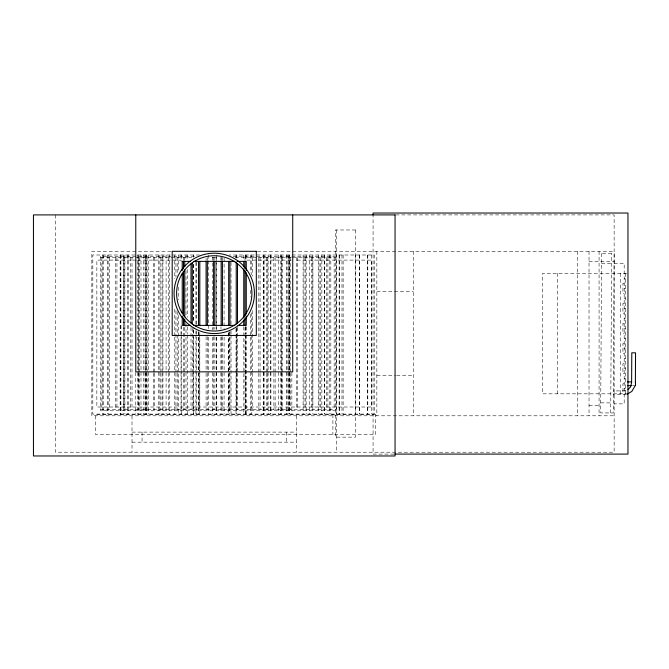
<?xml version="1.0" encoding="UTF-8"?>
<svg xmlns="http://www.w3.org/2000/svg" width="669" height="669" viewBox="0 0 669 669"><rect width="100%" height="100%" fill="white"/><g stroke="black" fill="none" stroke-linecap="round" stroke-linejoin="round"><path stroke-width="0.5" stroke-dasharray="3.35 2.51" d="M610.722 412.957L611.633 253.501M625.515 390.771L613.356 390.997M626.477 394.451L613.339 394.769M395.872 214.908L614.142 214.908L614.142 452.211L55.418 452.211L55.418 214.908M171.013 251.318L91.837 251.318L91.837 415.8L614.142 415.8M257.49 251.318L614.142 251.318M199.538 254.998L92.824 254.998L92.824 414.103L374.239 414.103L374.239 254.998L229.166 254.998M194.537 256.344L100.626 256.344L100.626 410.774L335.412 410.774M233.147 256.344L335.412 256.344M100.626 257.431L193.492 257.431M212.274 257.431L216.455 257.431M235.237 257.431L291.584 257.431M292.629 257.431L335.412 257.431M136.434 260.107L96.854 260.107L96.854 407.011L371.822 407.011L371.822 260.107L294.745 260.107M137.48 260.107L181.224 260.107M246.836 260.107L293.708 260.107M589.029 261.362L614.142 261.362M614.142 263.252L624.185 263.252L624.185 403.867L614.142 403.867M626.702 273.295L542.576 273.295L542.576 393.824L626.702 393.824M624.185 278.312L625.44 278.312M624.185 283.338L622.931 283.338L622.931 293.382L624.185 293.382M624.185 288.356L625.44 288.356M376.848 291.5L413.258 291.5M624.185 298.399L625.44 298.399M624.185 303.425L622.931 303.425L622.931 313.468L624.185 313.468M624.185 308.451L625.44 308.451M624.185 318.494L625.44 318.494M624.185 323.512L622.931 323.512L622.931 333.555L624.185 333.555M624.185 328.538L625.44 328.538M624.185 338.581L625.44 338.581M624.185 343.607L622.931 343.607L622.931 353.65L624.185 353.65M624.185 348.624L625.44 348.624M624.185 358.668L625.44 358.668M624.185 363.693L622.931 363.693L622.931 373.737L624.185 373.737M624.185 368.711L625.44 368.711M376.848 375.618L395.571 375.618M396.608 375.618L413.258 375.618M624.185 378.754L625.44 378.754M624.185 383.78L622.931 383.78L622.931 393.824M632.473 385.662L635.491 385.662M624.185 388.806L625.44 388.806M589.029 405.749L599.073 405.749M100.626 409.687L335.412 409.687M132.01 432.115L296.492 432.115M132.01 442.167L296.492 442.167M393.966 454.092L373.076 454.092L373.076 215.945M601.531 263.494L611.575 263.553M600.737 402.855L610.78 402.914M625.44 273.295L625.44 393.824M620.422 273.295L620.422 393.824M599.073 251.318L599.073 415.8M589.029 251.318L589.029 415.8M577.732 251.318L577.732 415.8M557.645 273.295L557.645 393.824M413.258 251.318L413.258 415.8M376.848 251.318L376.848 415.8M371.638 254.998L371.638 414.103M367.799 254.998L367.799 414.103M367.281 254.998L367.281 414.103M359.73 254.998L359.73 414.103M359.412 254.998L359.412 414.103M355.482 254.998L355.482 414.103M343.138 254.998L343.138 414.103M341.976 254.998L341.976 414.103M339.501 254.998L339.501 414.103M339.133 254.998L339.133 414.103M336.766 254.998L336.766 414.103M336.666 229.977L336.666 452.211M334.157 257.431L334.157 409.687M332.903 414.537L332.903 434.633M330.829 254.998L330.829 414.103M329.215 254.998L329.215 414.103M327.877 257.431L327.877 409.687M326.623 257.431L326.623 409.687M324.423 254.998L324.423 414.103M324.239 254.998L324.239 414.103M321.856 254.998L321.856 414.103M320.342 257.431L320.342 409.687M319.088 257.431L319.088 409.687M318.486 254.998L318.486 414.103M312.9 254.998L312.9 414.103M312.808 257.431L312.808 409.687M311.553 257.431L311.553 409.687M309.295 254.998L309.295 414.103M306.168 254.998L306.168 414.103M305.273 257.431L305.273 409.687M304.019 257.431L304.019 409.687M303.099 254.998L303.099 414.103M297.747 257.431L297.747 409.687M296.492 257.431L296.492 409.687M296.492 415.8L296.492 452.211M291.86 372.508L291.86 414.103M290.212 257.431L290.212 372.148M290.212 373.185L290.212 409.687M289.368 254.998L289.368 414.103M289.251 254.998L289.251 414.103M288.958 257.431L288.958 372.148M288.958 373.185L288.958 409.687M288.239 254.998L288.239 414.103M286.976 254.998L286.976 414.103M286.867 254.998L286.867 414.103M286.441 432.115L286.441 442.167M282.678 257.431L282.678 372.148M282.678 373.185L282.678 409.687M281.574 254.998L281.574 414.103M281.423 257.431L281.423 372.148M281.423 373.185L281.423 409.687M280.779 254.998L280.779 414.103M278.446 254.998L278.446 414.103M275.143 257.431L275.143 372.148M275.143 373.185L275.143 409.687M273.889 257.431L273.889 372.148M273.889 373.185L273.889 409.687M270.912 254.998L270.912 414.103M270.309 254.998L270.309 414.103M268.11 254.998L268.11 414.103M267.608 257.431L267.608 372.148M267.608 373.185L267.608 409.687M266.354 257.431L266.354 372.148M266.354 373.185L266.354 409.687M264.13 254.998L264.13 414.103M263.578 254.998L263.578 414.103M263.343 254.998L263.343 414.103M260.074 257.431L260.074 372.148M260.074 373.185L260.074 409.687M258.819 257.431L258.819 372.148M258.819 373.185L258.819 409.687M252.548 257.431L252.548 276.205M252.548 310.617L252.548 372.148M252.548 373.185L252.548 409.687M251.368 254.998L251.368 274.758M251.285 312.699L251.368 414.103M250.574 254.998L250.574 272.676M250.574 290.354L250.574 296.593M250.574 314.271L250.574 336.106M250.574 337.151L250.574 414.103M246.585 254.998L246.585 260.199M246.585 326.748L246.585 334.032M246.585 335.069L246.585 414.103M245.791 254.998L245.791 260.199M245.791 326.748L245.791 334.032M245.791 335.069L245.791 414.103M245.648 254.998L245.648 260.199M245.648 326.748L245.648 334.032M245.648 335.069L245.648 414.103M245.013 257.431L245.013 260.559M245.013 327.3L245.013 372.148M245.013 373.185L245.013 409.687M243.809 254.998L243.759 260.559M243.809 326.748L243.809 414.103M237.478 327.3L237.478 372.148M237.478 373.185L237.478 409.687M236.851 254.998L236.851 258.117M236.851 327.793L236.851 336.106M236.851 337.151L236.851 414.103M236.224 328.345L236.224 372.148M236.224 373.185L236.224 409.687M236.032 254.998L236.032 258.117M236.032 328.83L236.032 414.103M231.022 262.273L231.022 324.674M231.022 330.912L231.022 334.032M231.022 335.069L231.022 414.103M229.944 331.473L229.944 372.148M229.944 373.185L229.944 409.687M229.308 331.949L229.308 336.106M229.308 337.151L229.308 414.103M228.689 332.518L228.689 372.148M228.689 373.185L228.689 409.687M228.43 332.986L228.43 414.103M224.107 258.117L224.065 328.83M224.107 337.151L224.065 414.103M222.409 257.431L222.409 260.559M222.409 336.691L222.409 372.148M222.409 373.185L222.409 409.687M221.155 257.431L221.155 260.559M221.155 336.691L221.155 372.148M221.155 373.185L221.155 409.687M220.987 257.08L220.987 260.199M220.987 326.748L220.987 328.83M220.987 337.151L220.987 414.103M216.522 257.08L216.522 329.867M216.522 337.151L216.522 414.103M216.204 254.998L216.204 329.867M216.204 337.151L216.204 414.103M214.874 257.431L214.874 260.559M214.874 327.3L214.874 329.391M214.874 336.691L214.874 372.148M214.874 373.185L214.874 409.687M213.62 257.431L213.62 260.559M213.62 327.3L213.62 329.391M213.62 336.691L213.62 372.148M213.62 373.185L213.62 409.687M212.274 257.08L212.274 329.867M212.274 337.151L212.274 414.103M208.711 254.998L208.711 329.867M208.711 337.151L208.711 414.103M207.348 257.431L207.348 260.559M207.348 336.691L207.348 372.148M207.348 373.185L207.348 409.687M206.085 258.468L206.085 260.559M206.085 336.691L206.085 372.148M206.085 373.185L206.085 409.687M199.814 332.518L199.814 372.148M199.814 373.185L199.814 409.687M199.446 335.069L199.446 414.103M198.768 331.949L198.768 336.106M198.768 337.151L198.768 414.103M198.559 331.473L198.559 372.148M198.559 373.185L198.559 409.687M196.285 262.273L196.285 324.674M196.285 330.912L196.285 336.106M196.285 337.151L196.285 414.103M195.925 262.273L195.925 324.674M195.925 330.912L195.925 334.032M195.925 335.069L195.925 414.103M193.558 254.998L193.558 257.08M193.558 264.355L193.558 322.592M193.558 329.867L193.558 336.106M193.558 337.151L193.558 414.103M193.441 254.998L193.441 257.08M193.441 264.355L193.441 322.592M193.441 329.867L193.441 334.032M193.441 335.069L193.441 414.103M192.279 328.345L192.279 372.148M192.279 373.185L192.279 409.687M191.025 327.3L191.025 372.148M191.025 373.185L191.025 409.687M187.613 254.998L187.613 260.199M187.613 269.557L187.613 317.39M187.613 326.748L187.613 334.032M187.613 335.069L187.613 414.103M185.999 254.998L185.999 260.199M185.999 270.594L185.999 316.353M185.999 323.629L185.999 336.106M185.999 337.151L185.999 414.103M184.744 257.431L184.744 260.559M184.744 327.3L184.744 372.148M184.744 373.185L184.744 409.687M183.49 257.431L183.49 260.559M183.49 327.3L183.49 372.148M183.49 373.185L183.49 409.687M181.215 254.998L181.215 261.236M181.215 325.711L181.215 334.032M181.215 335.069L181.215 414.103M181.031 254.998L181.031 261.236M181.031 325.711L181.031 414.103M178.64 254.998L178.64 271.639M178.64 287.235L178.64 299.712M178.64 315.308L178.64 414.103M177.21 257.431L177.21 275.16M177.21 311.662L177.21 372.148M177.21 373.185L177.21 409.687M175.955 257.431L175.955 277.242M175.955 310.617L175.955 372.148M175.955 373.185L175.955 409.687M174.785 254.998L174.785 278.914M174.785 309.07L174.785 336.106M174.785 337.151L174.785 414.103M169.692 254.998L169.692 414.103M168.421 257.431L168.421 372.148M168.421 373.185L168.421 409.687M166.088 254.998L166.088 414.103M162.952 254.998L162.952 414.103M162.141 257.431L162.141 372.148M162.141 373.185L162.141 409.687M160.886 257.431L160.886 372.148M160.886 373.185L160.886 409.687M159.891 254.998L159.891 414.103M158.428 254.998L158.428 414.103M154.614 257.431L154.614 372.148M154.614 373.185L154.614 409.687M153.352 257.431L153.352 372.148M153.352 373.185L153.352 409.687M148.652 254.998L148.652 414.103M147.08 257.431L147.08 372.148M147.08 373.185L147.08 409.687M146.151 254.998L146.151 414.103M146.043 254.998L146.043 414.103M145.825 257.431L145.825 372.148M145.825 373.185L145.825 409.687M145.031 254.998L145.031 414.103M143.651 254.998L143.768 414.103M142.054 432.115L142.054 442.167M140.992 254.998L140.992 414.103M139.545 257.431L139.545 372.148M139.545 373.185L139.545 409.687M138.358 254.998L138.358 414.103M138.291 257.431L138.291 372.148M138.291 373.185L138.291 409.687M137.563 254.998L137.563 414.103M135.23 372.508L135.23 414.103M132.01 257.431L132.01 409.687M132.01 415.8L132.01 452.211M130.756 257.431L130.756 409.687M128.231 254.998L128.231 414.103M127.695 254.998L127.695 414.103M124.902 254.998L124.902 414.103M124.476 257.431L124.476 409.687M123.439 254.998L123.439 414.103M123.221 257.431L123.221 409.687M120.922 254.998L120.922 414.103M120.37 254.998L120.37 414.103M120.127 254.998L120.127 414.103M116.941 257.431L116.941 409.687M115.687 257.431L115.687 409.687M109.415 257.431L109.415 409.687M108.152 254.998L108.152 414.103M107.366 254.998L107.366 414.103M103.369 254.998L103.369 414.103M102.574 254.998L102.574 414.103M101.88 257.431L101.88 409.687M601.59 253.451L600.678 412.898L613.239 412.974L614.142 253.518L601.59 253.451M355.498 229.977L335.412 229.977L335.412 437.141L355.498 437.141L355.498 229.977M375.602 414.537L95.6 414.537L95.6 434.633L375.602 434.633L375.602 414.537"/><path stroke-width="1" d="M635.374 383.086L635.55 352.831L631.787 352.806L631.611 382.819L630.482 387.008L628.049 389.542M634.973 386.055L631.845 391.39L627.438 394.058M190.498 261.362L182.236 261.362L182.236 270.661M193.592 261.362L234.903 261.362M236.968 261.362L246.267 261.362L246.267 270.661M190.498 325.393L182.236 325.393L182.236 316.103M193.592 325.393L234.903 325.393M238.005 325.393L246.267 325.393L246.267 316.103M627.455 381.899L631.469 381.899M627.455 385.662L631.469 385.662M395.011 454.092L627.965 454.092L627.965 213.026L373.076 213.026L373.076 215.109M635.491 381.899L635.491 385.662M292.721 214.908L292.721 371.855L135.774 371.855L135.774 214.908M246.267 272.726L246.267 314.037M245.013 261.604L245.013 268.905M245.013 270.987L245.013 315.827M245.013 317.917L245.013 325.218M243.759 261.604L243.759 266.814M243.759 268.905L243.759 317.917M243.759 319.999L243.759 325.218M237.478 263.686L237.478 323.127M236.224 262.641L236.224 324.172M229.944 261.604L229.944 325.218M228.689 261.604L228.689 325.218M222.409 261.604L222.409 325.218M221.155 261.604L221.155 325.218M214.874 261.604L214.874 325.218M213.62 261.604L213.62 325.218M207.348 261.604L207.348 325.218M206.085 261.604L206.085 325.218M199.814 261.604L199.814 325.218M198.559 261.604L198.559 325.218M192.279 262.641L192.279 324.172M191.025 263.686L191.025 323.127M184.744 261.604L184.744 266.814M184.744 269.942L184.744 316.872M184.744 318.954L184.744 325.218M183.49 261.604L183.49 268.905M183.49 272.032L183.49 315.827M183.49 317.917L183.49 325.218M182.236 273.755L182.236 313M395.053 214.908L33.45 214.908L33.45 455.974L395.053 455.974L395.053 214.908M256.311 251.318L172.192 251.318L172.192 335.445L256.311 335.445L256.311 251.318M195.423 325.979A37.648 37.648 0 0 0 251.895 293.382A37.648 37.648 0 0 0 195.423 260.776A37.648 37.648 0 0 0 195.423 325.979M194.161 328.178A40.182 40.182 0 0 0 254.429 293.382A40.182 40.182 0 0 0 194.161 258.585A40.182 40.182 0 0 0 194.161 328.178"/></g></svg>
